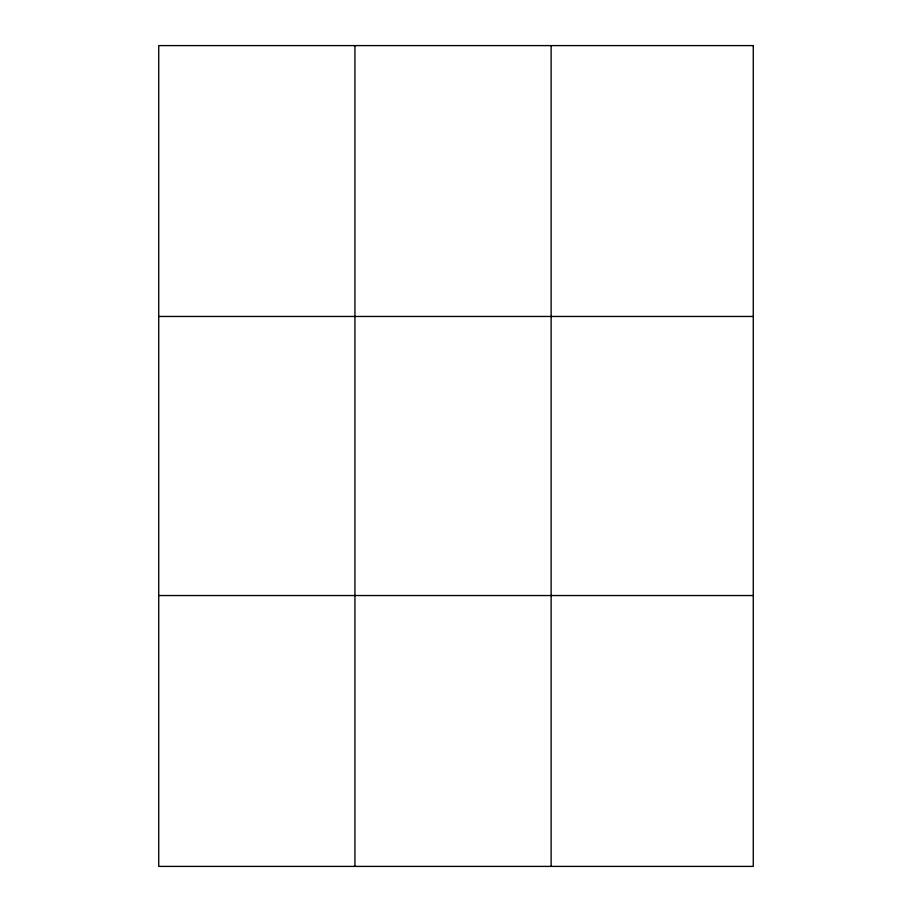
<?xml version="1.0" encoding="UTF-8"?>
<svg xmlns="http://www.w3.org/2000/svg" width="912" height="912" viewBox="0 0 912 912"><rect width="100%" height="100%" fill="white"/><g stroke="black" fill="none" stroke-linecap="round" stroke-linejoin="round"><path stroke-width="1.37" d="M354.928 866.4L354.928 45.6M551.122 866.4L551.122 45.6M158.734 316.464L753.266 316.464M158.734 595.536L753.266 595.536M753.266 45.6L753.266 866.4L158.734 866.4L158.734 45.6L753.266 45.6"/></g></svg>
